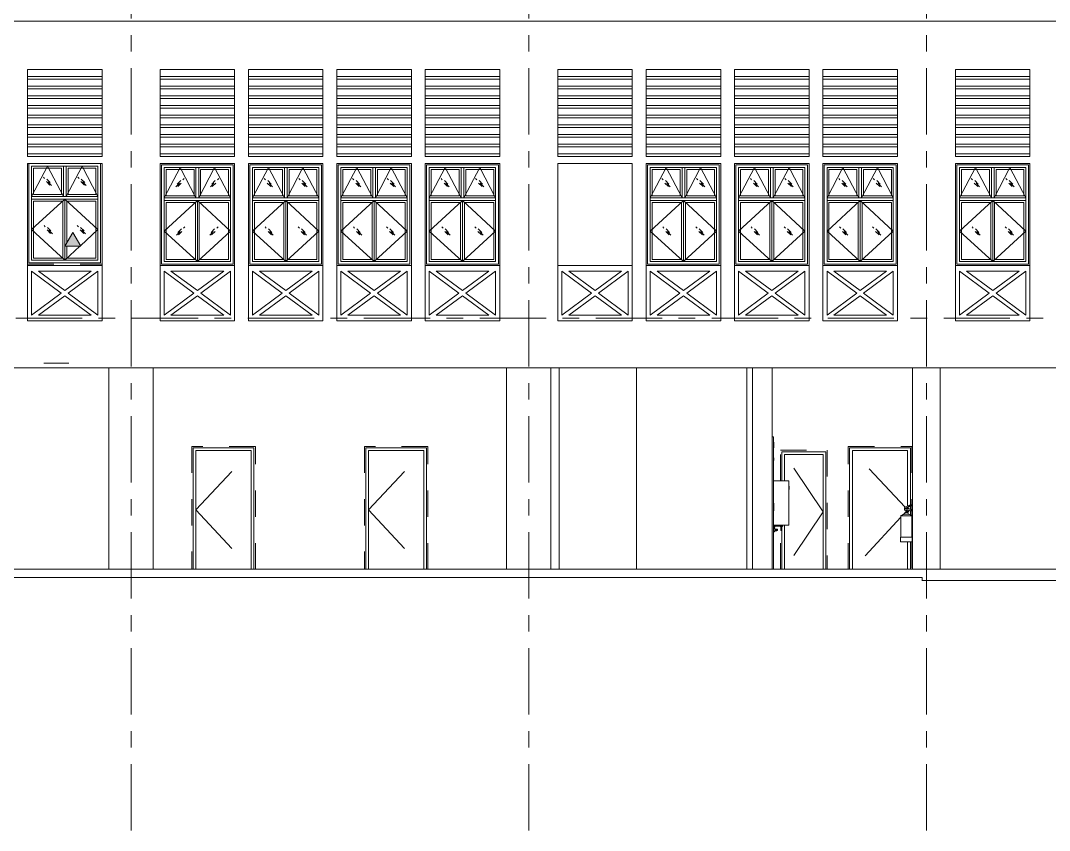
# Model space of a CAD drawing. Header units: millimetres. Extents: x -33493 to 146110, y 17338 to 47807.
# Drawn here: x 71632 to 90259, y 17338 to 32000 of the extents above; entities that cross this region are included whole.
import ezdxf

# ---------------------------------------------------------------- set-up
doc = ezdxf.new("R2010")
doc.units = ezdxf.units.MM
for name, pattern in [('Centre', [4762.5, 952.5, -714.375, 2381.25, -714.375]), ('Dash', [952.5, 476.25, -476.25]), ('Glass Symbol', [360, 90, -90, 90, -90]), ('IDA - Grid Line', [2100, 1200, -300, 300, -300])]:
    doc.linetypes.add(name, pattern=pattern)
doc.layers.add('0-1', color=7, linetype='Continuous', lineweight=5)
for name, color, linetype, lineweight, true_color in [('A-_DOOR----_E-1', 6, 'Continuous', 9, 0xff00ff), ('A-_DOOR----_E-2', 6, 'Centre', 9, 0xff00ff), ('A-_DOOR----_H-1', 6, 'Dash', 18, 0xff00ff), ('A-_FLOR----_E-1', 6, 'Continuous', 9, 0xff00ff), ('A-_FLORLEVL_E-1', 9, 'IDA - Grid Line', 9, 0x808080), ('A-_FURT----_E-1', 6, 'Continuous', 9, 0xff00ff), ('A-_GENM----_M-1', 6, 'Continuous', 9, 0xff00ff), ('A-_GENM----_M-2', 1, 'Continuous', 9, 0xff0000), ('A-_WALL----_E-1', 6, 'Continuous', 9, 0xff00ff), ('A-_WALLPRTN_E-1', 6, 'Continuous', 9, 0xff00ff), ('A-_WIND----_E-1', 6, 'Continuous', 9, 0xff00ff), ('A-_WIND----_E-2', 6, 'Dash', 9, 0xff00ff), ('A-_WIND----_E-3', 6, 'Centre', 9, 0xff00ff), ('A-_WIND----_E-4', 6, 'Glass Symbol', 9, 0xff00ff), ('E-_FIREALAM_E-1', 6, 'Continuous', 9, 0xff00ff), ('M-_EQPT----_E-1', 6, 'Continuous', 9, 0xff00ff), ('S-_ANOTGRID_E-1', 9, 'IDA - Grid Line', 9, 0x808080), ('S-_COLN----_E-1', 6, 'Continuous', 9, 0xff00ff)]:
    doc.layers.add(name, color=color, linetype=linetype, lineweight=lineweight, true_color=true_color)

# ---------------------------------------------------------------- blocks, each defined once
blk = doc.blocks.new('PEFY-P125VMA-E_Service_space_1 - PEFY-P125VMA-E-1404126-DOOR _ wINDOW SCHEDULE - ELEVATION 4 Copy 1')
at = {"layer": 'M-_EQPT----_E-1'}
for p, q in [((9028, 25795), (8848, 25795)), ((9298, 25795), (8848, 25795)), ((9118, 25795), (9298, 25795))]:
    blk.add_line(p, q, dxfattribs=at)
blk = doc.blocks.new('1599_DB_A_BLK2_ISS_ACMV_R21 23 1228_rvt-2-DOOR _ wINDOW SCHEDULE - ELEVATION 4 Copy 1')
at = {"layer": 'M-_EQPT----_E-1'}
blk.add_blockref('PEFY-P125VMA-E_Service_space_1 - PEFY-P125VMA-E-1404126-DOOR _ wINDOW SCHEDULE - ELEVATION 4 Copy 1', (0, 0), dxfattribs=at)
blk = doc.blocks.new('IDA - Elevator Door - 1000L X 2100H - 2HR-3002526-DOOR _ wINDOW SCHEDULE - ELEVATION 4 Copy 1')
at = {"layer": 'A-_DOOR----_E-1'}
for p, q in [((22050, 24465), (22035, 24465)), ((22055, 24465), (22050, 24465)), ((22055, 22065), (22055, 24465)), ((22060, 24365), (22054, 24365)), ((22054, 24265), (22060, 24265)), ((22060, 24365), (22060, 24360)), ((22060, 24365), (22060, 24365)), ((22060, 24360), (22060, 24270)), ((22060, 24270), (22060, 24265)), ((22060, 24265), (22060, 24265))]:
    blk.add_line(p, q, dxfattribs=at)
blk = doc.blocks.new('IDA - Casement w Top Hung - 2 Panels - 1400L X 1800H - B2-AW01A-4796740-DOOR _ wINDOW SCHEDULE - ELEVATION 4 Copy 1')
at = {"layer": 'A-_WIND----_E-1'}
for p, q in [((8625, 29365), (8625, 28815)), ((9200, 29365), (8625, 29365)), ((9825, 29365), (8625, 29365)), ((8625, 29365), (8625, 27665)), ((8660, 28850), (8660, 29330)), ((8660, 29330), (9165, 29330)), ((9165, 29330), (9165, 28850)), ((9200, 29365), (9200, 28815)), ((9200, 28815), (9200, 29365)), ((9200, 29365), (9250, 29365)), ((9250, 29365), (9250, 28815)), ((9825, 29365), (9250, 29365)), ((9250, 29365), (9250, 28815)), ((9285, 28850), (9285, 29330)), ((9285, 29330), (9790, 29330)), ((9790, 29330), (9790, 28850)), ((9825, 29365), (9825, 28815)), ((9825, 27665), (9825, 29365)), ((8625, 28815), (9200, 28815)), ((8625, 28765), (8625, 28815)), ((9825, 28815), (8625, 28815)), ((8625, 28765), (8625, 27665)), ((9225, 28765), (8625, 28765)), ((8625, 28765), (9825, 28765)), ((9165, 28850), (8660, 28850)), ((8660, 27700), (8660, 28730)), ((8660, 28730), (9190, 28730)), ((9190, 28730), (9190, 27700)), ((9200, 28815), (9250, 28815)), ((9225, 28765), (9225, 27916)), ((9225, 28765), (9225, 27916)), ((9825, 28765), (9225, 28765)), ((9250, 28815), (9825, 28815)), ((9260, 27976), (9260, 28730)), ((9260, 28730), (9790, 28730)), ((9790, 28850), (9285, 28850)), ((9790, 28730), (9790, 27700)), ((9825, 28815), (9825, 28765)), ((9825, 28765), (9825, 27665)), ((9225, 27915), (9225, 27665)), ((9225, 27915), (9225, 27665)), ((9260, 27700), (9260, 27915)), ((8625, 27665), (9225, 27665)), ((9825, 27665), (8625, 27665)), ((9190, 27700), (8660, 27700)), ((9225, 27665), (9825, 27665)), ((9790, 27700), (9260, 27700))]:
    blk.add_line(p, q, dxfattribs=at)
at = {"layer": 'A-_WIND----_E-2'}
blk.add_line((8550, 27590), (9900, 27590), dxfattribs=at)
at = {"layer": 'A-_WIND----_E-3'}
for p, q in [((8625, 28815), (8912, 29365)), ((9200, 28815), (8912, 29365)), ((9250, 28815), (9537, 29365)), ((9825, 28815), (9537, 29365)), ((9225, 28765), (8625, 28215)), ((9225, 28765), (9825, 28215)), ((8625, 28215), (9225, 27665)), ((9825, 28215), (9508, 27924)), ((9497, 27915), (9225, 27665))]:
    blk.add_line(p, q, dxfattribs=at)
at = {"layer": 'A-_WIND----_E-4'}
for p, q in [((8987, 29015), (8837, 29165)), ((8955, 29020), (8861, 29114)), ((8963, 29066), (8869, 29160)), ((9612, 29015), (9462, 29165)), ((9580, 29020), (9486, 29114)), ((9588, 29066), (9494, 29160)), ((9000, 28140), (8850, 28290)), ((8968, 28145), (8874, 28239)), ((8975, 28191), (8882, 28285)), ((9600, 28140), (9450, 28290)), ((9568, 28145), (9474, 28239)), ((9575, 28191), (9482, 28285))]:
    blk.add_line(p, q, dxfattribs=at)
blk = doc.blocks.new('IDA - Casement w Top Hung - 2 Panels - 1400L X 1800H - B2-AW01-3560558-DOOR _ wINDOW SCHEDULE - ELEVATION 4 Copy 1')
at = {"layer": 'A-_WIND----_E-1'}
for p, q in [((-3225, 28790), (-3225, 29340)), ((-2650, 29340), (-3225, 29340)), ((-3225, 29340), (-3225, 27640)), ((-2025, 29340), (-3225, 29340)), ((-3190, 28825), (-3190, 29305)), ((-3190, 29305), (-2685, 29305)), ((-2685, 29305), (-2685, 28825)), ((-2650, 28790), (-2650, 29340)), ((-2650, 29340), (-2600, 29340)), ((-2650, 28790), (-2650, 29340)), ((-2600, 28790), (-2600, 29340)), ((-2025, 29340), (-2600, 29340)), ((-2600, 29340), (-2600, 28790)), ((-2565, 28825), (-2565, 29305)), ((-2565, 29305), (-2060, 29305)), ((-2060, 29305), (-2060, 28825)), ((-2025, 28790), (-2025, 29340)), ((-2025, 27640), (-2025, 29340)), ((-3225, 28790), (-2650, 28790)), ((-3225, 28740), (-3225, 28790)), ((-2025, 28790), (-3225, 28790)), ((-3225, 27640), (-3225, 28740)), ((-2625, 28740), (-3225, 28740)), ((-3225, 28740), (-2025, 28740)), ((-2685, 28825), (-3190, 28825)), ((-3190, 27675), (-3190, 28705)), ((-3190, 28705), (-2660, 28705)), ((-2660, 28705), (-2660, 27675)), ((-2650, 28790), (-2600, 28790)), ((-2625, 27640), (-2625, 28740)), ((-2025, 28740), (-2625, 28740)), ((-2625, 27640), (-2625, 28740)), ((-2600, 28790), (-2025, 28790)), ((-2590, 27675), (-2590, 28705)), ((-2590, 28705), (-2060, 28705)), ((-2060, 28825), (-2565, 28825)), ((-2060, 28705), (-2060, 27675)), ((-2025, 28790), (-2025, 28740)), ((-2025, 27640), (-2025, 28740)), ((-3225, 27640), (-2625, 27640)), ((-2025, 27640), (-3225, 27640)), ((-2660, 27675), (-3190, 27675)), ((-2625, 27640), (-2025, 27640)), ((-2060, 27675), (-2590, 27675))]:
    blk.add_line(p, q, dxfattribs=at)
at = {"layer": 'A-_WIND----_E-3'}
for p, q in [((-3225, 28790), (-2938, 29340)), ((-2650, 28790), (-2938, 29340)), ((-2600, 28790), (-2313, 29340)), ((-2025, 28790), (-2313, 29340)), ((-2625, 28740), (-3225, 28190)), ((-2625, 28740), (-2025, 28190)), ((-3225, 28190), (-2625, 27640)), ((-2025, 28190), (-2625, 27640))]:
    blk.add_line(p, q, dxfattribs=at)
at = {"layer": 'A-_WIND----_E-4'}
for p, q in [((-3013, 28990), (-2863, 29140)), ((-2989, 29041), (-2895, 29135)), ((-2981, 28995), (-2887, 29089)), ((-2388, 28990), (-2238, 29140)), ((-2364, 29041), (-2270, 29135)), ((-2356, 28995), (-2262, 29089)), ((-3000, 28115), (-2850, 28265)), ((-2976, 28166), (-2882, 28260)), ((-2968, 28120), (-2875, 28214)), ((-2400, 28115), (-2250, 28265)), ((-2376, 28166), (-2282, 28260)), ((-2368, 28120), (-2275, 28214))]:
    blk.add_line(p, q, dxfattribs=at)
blk = doc.blocks.new('IDA - Casement w Top Hung - 2 Panels - 1400L X 1800H - B2-AW01-3560557-DOOR _ wINDOW SCHEDULE - ELEVATION 4 Copy 1')
at = {"layer": 'A-_WIND----_E-1'}
for p, q in [((1425, 29340), (1425, 28790)), ((2000, 29340), (1425, 29340)), ((2625, 29340), (1425, 29340)), ((1425, 29340), (1425, 27640)), ((1460, 28825), (1460, 29305)), ((1460, 29305), (1965, 29305)), ((1965, 29305), (1965, 28825)), ((2000, 29340), (2000, 28790)), ((2000, 28790), (2000, 29340)), ((2000, 29340), (2050, 29340)), ((2050, 29340), (2050, 28790)), ((2625, 29340), (2050, 29340)), ((2050, 29340), (2050, 28790)), ((2085, 28825), (2085, 29305)), ((2085, 29305), (2590, 29305)), ((2590, 29305), (2590, 28825)), ((2625, 29340), (2625, 28790)), ((2625, 27640), (2625, 29340)), ((1425, 28790), (2000, 28790)), ((1425, 28740), (1425, 28790)), ((2625, 28790), (1425, 28790)), ((1425, 28740), (1425, 27640)), ((2025, 28740), (1425, 28740)), ((1425, 28740), (2625, 28740)), ((1965, 28825), (1460, 28825)), ((1460, 27675), (1460, 28705)), ((1460, 28705), (1990, 28705)), ((1990, 28705), (1990, 27675)), ((2000, 28790), (2050, 28790)), ((2025, 28740), (2025, 27640)), ((2025, 28740), (2025, 27640)), ((2625, 28740), (2025, 28740)), ((2050, 28790), (2625, 28790)), ((2060, 27675), (2060, 28705)), ((2060, 28705), (2590, 28705)), ((2590, 28825), (2085, 28825)), ((2590, 28705), (2590, 27675)), ((2625, 28790), (2625, 28740)), ((2625, 28740), (2625, 27640)), ((1425, 27640), (2025, 27640)), ((2625, 27640), (1425, 27640)), ((1990, 27675), (1460, 27675)), ((2025, 27640), (2625, 27640)), ((2590, 27675), (2060, 27675))]:
    blk.add_line(p, q, dxfattribs=at)
at = {"layer": 'A-_WIND----_E-3'}
for p, q in [((1425, 28790), (1712, 29340)), ((2000, 28790), (1712, 29340)), ((2050, 28790), (2337, 29340)), ((2625, 28790), (2337, 29340)), ((2025, 28740), (1425, 28190)), ((2025, 28740), (2625, 28190)), ((1425, 28190), (2025, 27640)), ((2625, 28190), (2025, 27640))]:
    blk.add_line(p, q, dxfattribs=at)
at = {"layer": 'A-_WIND----_E-4'}
for p, q in [((1787, 28990), (1637, 29140)), ((1755, 28995), (1661, 29089)), ((1763, 29041), (1669, 29135)), ((2412, 28990), (2262, 29140)), ((2380, 28995), (2286, 29089)), ((2388, 29041), (2294, 29135)), ((1800, 28115), (1650, 28265)), ((1768, 28120), (1674, 28214)), ((1775, 28166), (1682, 28260)), ((2400, 28115), (2250, 28265)), ((2368, 28120), (2274, 28214)), ((2375, 28166), (2282, 28260))]:
    blk.add_line(p, q, dxfattribs=at)
blk = doc.blocks.new('IDA- Fire Extinguisher - 3kg AB-3508500-DOOR _ wINDOW SCHEDULE - ELEVATION 4 Copy 1')
at = {"layer": 'A-_FURT----_E-1'}
for p, q in [((24528, 23235), (24425, 23182)), ((24425, 23182), (24425, 23139)), ((24425, 23139), (24494, 23139)), ((24443, 23173), (24536, 23221)), ((24443, 23159), (24443, 23173)), ((24465, 23173), (24443, 23173)), ((24494, 23159), (24443, 23159)), ((24452, 23139), (24452, 23095)), ((24558, 23221), (24465, 23173)), ((24465, 23173), (24465, 23159)), ((24489, 23174), (24472, 23174)), ((24472, 23095), (24472, 23139)), ((24472, 23104), (24489, 23104)), ((24541, 23146), (24494, 23159)), ((24516, 23159), (24494, 23159)), ((24494, 23139), (24541, 23126)), ((24516, 23159), (24563, 23146)), ((24536, 23235), (24528, 23235)), ((24536, 23221), (24536, 23235)), ((24558, 23235), (24536, 23235)), ((24558, 23221), (24536, 23221)), ((24541, 23126), (24541, 23146)), ((24563, 23146), (24541, 23146)), ((24563, 23126), (24541, 23126)), ((24558, 23235), (24558, 23221)), ((24563, 23146), (24563, 23126)), ((24362, 23035), (24362, 22645)), ((24362, 23035), (24378, 23035)), ((24380, 23035), (24384, 23035)), ((24384, 23035), (24391, 23035)), ((24391, 23035), (24400, 23035)), ((24400, 23035), (24408, 23035)), ((24408, 23035), (24467, 23035)), ((24432, 23095), (24432, 23059)), ((24432, 23095), (24441, 23095)), ((24441, 23095), (24492, 23095)), ((24467, 23035), (24477, 23035)), ((24477, 23035), (24499, 23035)), ((24492, 23059), (24492, 23095)), ((24499, 23035), (24507, 23035)), ((24507, 23035), (24551, 23035)), ((24551, 23035), (24553, 23035)), ((24554, 23035), (24559, 23035)), ((24560, 23035), (24562, 23035)), ((24562, 22645), (24562, 23035)), ((24357, 22645), (24357, 22565)), ((24357, 22645), (24388, 22645)), ((24388, 22565), (24357, 22565)), ((24388, 22645), (24567, 22645)), ((24567, 22565), (24388, 22565)), ((24567, 22565), (24567, 22645))]:
    blk.add_line(p, q, dxfattribs=at)
at = {"layer": 'A-_FURT----_E-1', "flags": 128}
for points in [[(24362, 23035), (24369, 23039), (24377, 23043), (24384, 23047), (24392, 23050), (24400, 23053), (24408, 23056), (24416, 23058), (24424, 23060), (24432, 23062), (24440, 23063), (24449, 23064), (24457, 23065)], [(24467, 23065), (24470, 23064), (24479, 23064), (24487, 23062), (24495, 23061), (24504, 23059), (24512, 23057), (24520, 23055), (24528, 23052), (24535, 23049), (24543, 23045), (24550, 23041), (24558, 23037), (24562, 23035)]]:
    blk.add_lwpolyline(points, dxfattribs=at)
at = {"layer": 'A-_FURT----_E-1'}
for centre, start_param, end_param in [((24472, 23139), 1.570796, 2.18722), ((24472, 23139), 5.326279, 6.544985), ((24472, 23139), 3.141593, 4.688032), ((24489, 23139), 5.326279, 6.283185), ((24489, 23139), 3.141593, 4.56105)]:
    blk.add_ellipse(centre, major_axis=(0, 35), ratio=0.707107, start_param=start_param, end_param=end_param, dxfattribs=at)
blk = doc.blocks.new('IDA - Fire Alarm Bell1 - IDA - Fire Alarm Bell-2587577-DOOR _ wINDOW SCHEDULE - ELEVATION 4 Copy 1')
at = {"layer": 'E-_FIREALAM_E-1'}
for p, q in [((22061, 24065), (22061, 24086)), ((22061, 24044), (22061, 24065))]:
    blk.add_line(p, q, dxfattribs=at)
at = {"layer": 'E-_FIREALAM_E-1', "flags": 128}
for points in [[(22055, 24100), (22057, 24097), (22058, 24094), (22059, 24091), (22060, 24088), (22061, 24087)], [(22061, 24043), (22060, 24040), (22059, 24037), (22057, 24034), (22056, 24032), (22055, 24029)], [(22061, 24068), (22061, 24068), (22061, 24068), (22061, 24068), (22061, 24068), (22062, 24068), (22062, 24068), (22062, 24068), (22062, 24068), (22062, 24067), (22062, 24067), (22062, 24067), (22062, 24067), (22062, 24067), (22063, 24067), (22063, 24067), (22063, 24067), (22063, 24067), (22063, 24066), (22063, 24066), (22063, 24066), (22063, 24066), (22063, 24066), (22063, 24066), (22063, 24066), (22063, 24066), (22063, 24065), (22063, 24065), (22063, 24065), (22063, 24065), (22063, 24065)], [(22063, 24065), (22063, 24065), (22063, 24065), (22063, 24065), (22063, 24064), (22063, 24064), (22063, 24064), (22063, 24064), (22063, 24064), (22063, 24064), (22063, 24064), (22063, 24064), (22063, 24063), (22063, 24063), (22063, 24063), (22063, 24063), (22062, 24063), (22062, 24063), (22062, 24063), (22062, 24063), (22062, 24063), (22062, 24062), (22062, 24062), (22062, 24062), (22062, 24062), (22061, 24062), (22061, 24062), (22061, 24062), (22061, 24062), (22061, 24062)]]:
    blk.add_lwpolyline(points, dxfattribs=at)
blk = doc.blocks.new('IDA - Manual Call Point1 - IDA - Manual Call Point-2587578-DOOR _ wINDOW SCHEDULE - ELEVATION 4 Copy 1')
at = {"layer": 'E-_FIREALAM_E-1'}
for p, q in [((22054, 23265), (22065, 23265)), ((22054, 23125), (22065, 23125)), ((22065, 23265), (22065, 23125))]:
    blk.add_line(p, q, dxfattribs=at)
blk = doc.blocks.new('IDA - Hosereel - Scaled - HR-3516646-DOOR _ wINDOW SCHEDULE - ELEVATION 4 Copy 1')
at = {"layer": 'M-_EQPT----_E-1'}
for p, q in [((22054, 23665), (22335, 23665)), ((22335, 23665), (22335, 22865)), ((22335, 23570), (22340, 23570)), ((22335, 23570), (22340, 23570)), ((22335, 23569), (22340, 23569)), ((22340, 23510), (22335, 23510)), ((22335, 23509), (22340, 23509)), ((22340, 23569), (22340, 23510)), ((22054, 22865), (22335, 22865)), ((22054, 22860), (22067, 22860)), ((22087, 22852), (22054, 22852)), ((22054, 22848), (22087, 22848)), ((22054, 22845), (22070, 22845)), ((22070, 22830), (22054, 22830)), ((22067, 22815), (22054, 22815)), ((22054, 22815), (22067, 22815)), ((22054, 22805), (22058, 22805)), ((22058, 22755), (22054, 22755)), ((22067, 22745), (22054, 22745)), ((22058, 22805), (22078, 22805)), ((22078, 22755), (22058, 22755)), ((22067, 22860), (22077, 22860)), ((22067, 22845), (22067, 22860)), ((22067, 22815), (22067, 22830)), ((22077, 22815), (22067, 22815)), ((22067, 22815), (22077, 22815)), ((22067, 22806), (22067, 22815)), ((22067, 22745), (22067, 22755)), ((22077, 22745), (22067, 22745)), ((22070, 22845), (22081, 22845)), ((22070, 22830), (22070, 22845)), ((22081, 22830), (22070, 22830)), ((22071, 22850), (22071, 22865)), ((22098, 22790), (22075, 22790)), ((22075, 22770), (22098, 22770)), ((22076, 22852), (22076, 22852)), ((22168, 22852), (22076, 22852)), ((22076, 22848), (22168, 22848)), ((22077, 22860), (22077, 22852)), ((22077, 22848), (22077, 22845)), ((22077, 22830), (22077, 22815)), ((22077, 22815), (22077, 22806)), ((22077, 22755), (22077, 22745)), ((22078, 22755), (22078, 22805)), ((22081, 22830), (22081, 22845)), ((22098, 22790), (22098, 22770)), ((22100, 22758), (22100, 22790)), ((22106, 22790), (22100, 22790)), ((22100, 22758), (22106, 22758)), ((22106, 22790), (22125, 22790)), ((22106, 22790), (22106, 22758)), ((22125, 22770), (22106, 22770)), ((22175, 22852), (22111, 22852)), ((22111, 22848), (22175, 22848)), ((22117, 22792), (22127, 22792)), ((22117, 22790), (22117, 22792)), ((22117, 22768), (22117, 22770)), ((22127, 22768), (22117, 22768)), ((22125, 22770), (22125, 22790)), ((22127, 22768), (22127, 22792)), ((22175, 22852), (22173, 22852)), ((22173, 22848), (22175, 22848)), ((22210, 22858), (22175, 22858)), ((22175, 22843), (22175, 22858)), ((22175, 22858), (22175, 22857)), ((22175, 22843), (22210, 22843)), ((22175, 22843), (22175, 22843)), ((22187, 22865), (22187, 22857)), ((22187, 22843), (22187, 22773)), ((22207, 22857), (22207, 22865)), ((22207, 22773), (22207, 22843)), ((22210, 22857), (22210, 22858)), ((22210, 22858), (22210, 22843)), ((22210, 22843), (22210, 22843))]:
    blk.add_line(p, q, dxfattribs=at)
at = {"layer": 'M-_EQPT----_E-1', "flags": 128}
for points in [[(22173, 22852), (22172, 22852), (22172, 22852), (22172, 22852), (22172, 22852), (22172, 22852), (22171, 22852), (22171, 22852), (22171, 22852), (22171, 22852), (22171, 22852), (22171, 22852), (22170, 22852), (22170, 22852), (22170, 22852), (22170, 22852), (22170, 22852), (22169, 22852), (22169, 22852), (22169, 22852), (22169, 22852), (22169, 22852), (22169, 22852), (22169, 22852), (22169, 22852), (22168, 22852)], [(22168, 22848), (22169, 22848), (22169, 22848), (22169, 22848), (22169, 22848), (22169, 22848), (22169, 22848), (22169, 22848), (22170, 22848), (22170, 22848), (22170, 22848), (22170, 22848), (22170, 22848), (22170, 22848), (22171, 22848), (22171, 22848), (22171, 22848), (22171, 22848), (22171, 22848), (22171, 22848), (22172, 22848), (22172, 22848), (22172, 22848), (22172, 22848), (22172, 22848), (22173, 22848)], [(22215, 22852), (22215, 22852), (22215, 22852), (22215, 22852), (22215, 22852), (22215, 22852), (22215, 22852), (22215, 22852), (22215, 22852), (22215, 22852), (22215, 22852), (22215, 22852), (22215, 22852), (22214, 22852), (22214, 22852), (22214, 22852), (22214, 22852), (22214, 22852), (22214, 22852), (22214, 22852), (22214, 22852), (22213, 22852), (22213, 22852), (22213, 22852), (22213, 22852), (22213, 22852), (22213, 22852), (22213, 22852), (22212, 22852), (22212, 22852), (22212, 22852), (22212, 22852), (22212, 22852), (22211, 22852), (22211, 22852), (22211, 22852), (22211, 22852), (22211, 22852), (22210, 22852)], [(22210, 22848), (22211, 22848), (22211, 22848), (22211, 22848), (22211, 22848), (22211, 22848), (22212, 22848), (22212, 22848), (22212, 22848), (22212, 22848), (22212, 22848), (22212, 22848), (22213, 22848), (22213, 22848), (22213, 22848), (22213, 22848), (22213, 22848), (22213, 22848), (22214, 22848), (22214, 22848), (22214, 22848), (22214, 22848), (22214, 22848), (22214, 22848), (22214, 22848), (22214, 22848), (22215, 22848), (22215, 22848), (22215, 22848), (22215, 22848), (22215, 22848), (22215, 22848), (22215, 22848), (22215, 22848), (22215, 22848), (22215, 22848), (22215, 22848), (22215, 22848), (22215, 22848)]]:
    blk.add_lwpolyline(points, dxfattribs=at)
at = {"layer": 'M-_EQPT----_E-1'}
for start, end in [(90, 135), (225, 270), (270, 90)]:
    blk.add_arc((22215, 22850), 7.5, start, end, dxfattribs=at)
for centre, major_axis, ratio, start_param, end_param in [((22087, 22850), (0, 2), 0.371918, 4.712389, 7.853982), ((22087, 22850), (0, 2), 0.371918, 1.570796, 4.712389), ((22111, 22850), (0, 2), 0.371918, 6.021386, 6.544985), ((22111, 22850), (0, 2), 0.371918, 2.879793, 3.403392), ((22197, 22773), (10, 0), 0.352562, 3.141593, 4.712389), ((22197, 22866), (10, 0), 0.352562, 3.403392, 4.712389), ((22197, 22866), (10, 0), 0.352562, 3.403392, 4.712389), ((22197, 22866), (10, 0), 0.352562, 4.712389, 6.021386), ((22197, 22866), (10, 0), 0.352562, 4.712389, 6.021386), ((22197, 22773), (10, 0), 0.352562, 4.712389, 6.283185)]:
    blk.add_ellipse(centre, major_axis=major_axis, ratio=ratio, start_param=start_param, end_param=end_param, dxfattribs=at)
blk = doc.blocks.new('Wall Motif - Type 1-6012127-DOOR _ wINDOW SCHEDULE - ELEVATION 4 Copy 1')
at = {"layer": 'A-_GENM----_M-1'}
for p, q in [((-1950, 33010), (-3300, 33010)), ((-3225, 32112), (-3225, 32908)), ((-3225, 32908), (-2688, 32510)), ((-3102, 32910), (-2148, 32910)), ((-2625, 32557), (-3102, 32910)), ((-2148, 32910), (-2625, 32557)), ((-2562, 32510), (-2025, 32908)), ((-2025, 32908), (-2025, 32112)), ((-2688, 32510), (-3225, 32112)), ((-3102, 32110), (-2625, 32463)), ((-2625, 32463), (-2148, 32110)), ((-2025, 32112), (-2562, 32510)), ((-2148, 32110), (-3102, 32110))]:
    blk.add_line(p, q, dxfattribs=at)
blk = doc.blocks.new('IDA - F - Single - Swing - 1100L X 2200H - B2-TD01-4055582-DOOR _ wINDOW SCHEDULE - ELEVATION 4 Copy 1')
at = {"layer": 'A-_DOOR----_E-1'}
for p, q in [((24535, 24265), (23435, 24265)), ((23435, 24265), (23435, 22065)), ((24535, 23235), (24535, 24265)), ((23485, 24215), (23485, 22065)), ((24485, 24215), (23485, 24215)), ((23485, 22065), (23485, 24215)), ((23485, 24215), (24485, 24215)), ((24485, 23213), (24485, 24215)), ((24485, 24215), (24485, 23213)), ((24485, 23174), (24485, 23183)), ((24485, 23183), (24485, 23174)), ((24485, 23095), (24485, 23104)), ((24485, 23104), (24485, 23095)), ((24535, 23154), (24535, 23209)), ((24535, 23048), (24535, 23127)), ((24485, 22065), (24485, 22565)), ((24485, 22565), (24485, 22065)), ((24535, 22065), (24535, 22565))]:
    blk.add_line(p, q, dxfattribs=at)
at = {"layer": 'A-_DOOR----_E-2'}
for p, q in [((24439, 23189), (23485, 24215)), ((24452, 23105), (24443, 23095)), ((24362, 23008), (23485, 22065)), ((24432, 23083), (24405, 23055))]:
    blk.add_line(p, q, dxfattribs=at)
at = {"layer": 'A-_DOOR----_H-1'}
for p, q in [((23410, 22065), (23410, 24290)), ((23410, 24290), (24560, 24290)), ((24560, 24290), (24560, 23147)), ((24560, 23126), (24560, 23036)), ((24560, 22565), (24560, 22065))]:
    blk.add_line(p, q, dxfattribs=at)
blk = doc.blocks.new('IDA - FAP - 1300H-4450683-DOOR _ wINDOW SCHEDULE - ELEVATION 4 Copy 1')
at = {"layer": 'A-_GENM----_M-2'}
blk.add_hatch(color=256, dxfattribs=at).paths.add_polyline_path([(9224, 27915), (9513, 27915), (9369, 28165), (9229, 27924)])
for p, q in [((9369, 28165), (9224, 27915)), ((9513, 27915), (9369, 28165)), ((9224, 27915), (9513, 27915))]:
    blk.add_line(p, q, dxfattribs=at)
blk = doc.blocks.new('IDA - F - Single - Swing - 1100L X 2200H - B2-TD01-V37-DOOR _ wINDOW SCHEDULE - ELEVATION 4 Copy 1')
at = {"layer": 'A-_DOOR----_E-1'}
for p, q in [((11550, 24265), (11550, 22065)), ((12650, 24265), (11550, 24265)), ((12650, 22065), (12650, 24265)), ((12600, 24215), (11600, 24215)), ((11600, 24215), (11600, 22065)), ((11600, 22065), (11600, 24215)), ((11600, 24215), (12600, 24215)), ((12600, 22065), (12600, 24215)), ((12600, 24215), (12600, 22065))]:
    blk.add_line(p, q, dxfattribs=at)
at = {"layer": 'A-_DOOR----_E-2'}
for q in [(12600, 24215), (12600, 22065)]:
    blk.add_line((11600, 23140), q, dxfattribs=at)
at = {"layer": 'A-_DOOR----_H-1'}
for p, q in [((12675, 24290), (11525, 24290)), ((11525, 24290), (11525, 22065)), ((12675, 22065), (12675, 24290))]:
    blk.add_line(p, q, dxfattribs=at)
blk = doc.blocks.new('Wall Motif FACADE PART - Type 1-5780946-DOOR _ wINDOW SCHEDULE - ELEVATION 4 Copy 1')
at = {"layer": 'A-_GENM----_M-1'}
for p, q in [((73200, 30990), (74550, 30990)), ((74550, 30940), (73200, 30940)), ((73200, 30815), (74550, 30815)), ((74550, 30765), (73200, 30765)), ((73200, 30640), (74550, 30640)), ((74550, 30590), (73200, 30590)), ((73200, 30465), (74550, 30465)), ((74550, 30415), (73200, 30415)), ((73200, 30290), (74550, 30290)), ((74550, 30240), (73200, 30240)), ((73200, 30115), (74550, 30115)), ((74550, 30065), (73200, 30065)), ((73200, 29940), (74550, 29940)), ((74550, 29890), (73200, 29890)), ((73200, 29765), (74550, 29765)), ((74550, 29715), (73200, 29715)), ((73200, 29590), (74550, 29590))]:
    blk.add_line(p, q, dxfattribs=at)
blk = doc.blocks.new('IDA - F - Single - Swing - 800L X 2130H - FMD10 - 2HR-4066410-DOOR _ wINDOW SCHEDULE - ELEVATION 4 Copy 1')
at = {"layer": 'A-_DOOR----_E-1'}
for p, q in [((23005, 24195), (22205, 24195)), ((22205, 24195), (22205, 23665)), ((22255, 24145), (22255, 23665)), ((22955, 24145), (22255, 24145)), ((22255, 23665), (22255, 24145)), ((22255, 24145), (22955, 24145)), ((22955, 22065), (22955, 24145)), ((22955, 24145), (22955, 22065)), ((23005, 22065), (23005, 24195)), ((22205, 22770), (22205, 22065)), ((22255, 22865), (22255, 22065)), ((22255, 22065), (22255, 22865))]:
    blk.add_line(p, q, dxfattribs=at)
at = {"layer": 'A-_DOOR----_E-2'}
for q in [(22255, 24145), (22255, 22065)]:
    blk.add_line((22955, 23105), q, dxfattribs=at)
at = {"layer": 'A-_DOOR----_H-1'}
for p, q in [((22180, 23665), (22180, 24220)), ((22180, 24220), (23030, 24220)), ((23030, 24220), (23030, 22065)), ((22180, 22857), (22180, 22865)), ((22180, 22065), (22180, 22843))]:
    blk.add_line(p, q, dxfattribs=at)

msp = doc.modelspace()

# ---------------------------------------------------------------- linework, layer by layer
at = {"layer": 'A-_FLOR----_E-1'}
for p, q in [((67535, 22065), (130831.6, 22065)), ((57481.6, 21915), (87956.6, 21915)), ((87956.6, 21858.4), (87956.6, 21915)), ((109706.6, 21865), (87956.6, 21865))]:
    msp.add_line(p, q, dxfattribs=at)
at = {"layer": 'A-_FLORLEVL_E-1'}
for p, q in [((46344.7, 26615), (146110.4, 26615)), ((46344.7, 22065), (146110.4, 22065))]:
    msp.add_line(p, q, dxfattribs=at)
at = {"layer": 'A-_WALL----_E-1'}
for p, q in [((95631.6, 31990), (58981.6, 31990)), ((71756.6, 29540), (71756.6, 31115)), ((71756.6, 31115), (73106.6, 31115)), ((73106.6, 31115), (73106.6, 29540)), ((74156.6, 29540), (74156.6, 31115)), ((74156.6, 31115), (75506.6, 31115)), ((75506.6, 31115), (75506.6, 29540)), ((75756.6, 29540), (75756.6, 31115)), ((75756.6, 31115), (77106.6, 31115)), ((77106.6, 31115), (77106.6, 29540)), ((77356.6, 29540), (77356.6, 31115)), ((77356.6, 31115), (78706.6, 31115)), ((78706.6, 31115), (78706.6, 29540)), ((78956.6, 29540), (78956.6, 31115)), ((78956.6, 31115), (80306.6, 31115)), ((80306.6, 31115), (80306.6, 29540)), ((81356.6, 29540), (81356.6, 31115)), ((81356.6, 31115), (82706.6, 31115)), ((82706.6, 31115), (82706.6, 29540)), ((82956.6, 29540), (82956.6, 31115)), ((82956.6, 31115), (84306.6, 31115)), ((84306.6, 31115), (84306.6, 29540)), ((84556.6, 29540), (84556.6, 31115)), ((84556.6, 31115), (85906.6, 31115)), ((85906.6, 31115), (85906.6, 29540)), ((86156.6, 29540), (86156.6, 31115)), ((86156.6, 31115), (87506.6, 31115)), ((87506.6, 31115), (87506.6, 29540)), ((88556.6, 29540), (88556.6, 31115)), ((88556.6, 31115), (89906.6, 31115)), ((89906.6, 31115), (89906.6, 29540)), ((73106.6, 29540), (71756.6, 29540)), ((75506.6, 29540), (74156.6, 29540)), ((77106.6, 29540), (75756.6, 29540)), ((78706.6, 29540), (77356.6, 29540)), ((80306.6, 29540), (78956.6, 29540)), ((82706.6, 29540), (81356.6, 29540)), ((84306.6, 29540), (82956.6, 29540)), ((85906.6, 29540), (84556.6, 29540)), ((87506.6, 29540), (86156.6, 29540)), ((89906.6, 29540), (88556.6, 29540)), ((71756.6, 29415), (73106.6, 29415)), ((71756.6, 26565), (71756.6, 29415)), ((71781.6, 27615), (71781.6, 29415)), ((73081.6, 29415), (73081.6, 27615)), ((73106.6, 29415), (73106.6, 26565)), ((74156.6, 29415), (75506.6, 29415)), ((74156.6, 26565), (74156.6, 29415)), ((74181.6, 27590), (74181.6, 29390)), ((74181.6, 29390), (75481.6, 29390)), ((75481.6, 29390), (75481.6, 27590)), ((75506.6, 29415), (75506.6, 26565)), ((75756.6, 29415), (77106.6, 29415)), ((75756.6, 26565), (75756.6, 29415)), ((75781.6, 27590), (75781.6, 29390)), ((75781.6, 29390), (77081.6, 29390)), ((77081.6, 29390), (77081.6, 27590)), ((77106.6, 29415), (77106.6, 26565)), ((77356.6, 29415), (78706.6, 29415)), ((77356.6, 26565), (77356.6, 29415)), ((77381.6, 27590), (77381.6, 29390)), ((77381.6, 29390), (78681.6, 29390)), ((78681.6, 29390), (78681.6, 27590)), ((78706.6, 29415), (78706.6, 26565)), ((78956.6, 29415), (80306.6, 29415)), ((78956.6, 26565), (78956.6, 29415)), ((78981.6, 27590), (78981.6, 29390)), ((78981.6, 29390), (80281.6, 29390)), ((80281.6, 29390), (80281.6, 27590)), ((80306.6, 29415), (80306.6, 26565)), ((81356.6, 29415), (82706.6, 29415)), ((81356.6, 26565), (81356.6, 29415)), ((82706.6, 29415), (82706.6, 26565)), ((82956.6, 29415), (84306.6, 29415)), ((82956.6, 26565), (82956.6, 29415)), ((82981.6, 27590), (82981.6, 29390)), ((82981.6, 29390), (84281.6, 29390)), ((84281.6, 29390), (84281.6, 27590)), ((84306.6, 29415), (84306.6, 26565)), ((84556.6, 29415), (85906.6, 29415)), ((84556.6, 26565), (84556.6, 29415)), ((84581.6, 27590), (84581.6, 29390)), ((84581.6, 29390), (85881.6, 29390)), ((85881.6, 29390), (85881.6, 27590)), ((85906.6, 29415), (85906.6, 26565)), ((86156.6, 29415), (87506.6, 29415)), ((86156.6, 26565), (86156.6, 29415)), ((86181.6, 27590), (86181.6, 29390)), ((86181.6, 29390), (87481.6, 29390)), ((87481.6, 29390), (87481.6, 27590)), ((87506.6, 29415), (87506.6, 26565)), ((88556.6, 26565), (88556.6, 29415)), ((88556.6, 29415), (89906.6, 29415)), ((88581.6, 27590), (88581.6, 29390)), ((88581.6, 29390), (89881.6, 29390)), ((89881.6, 29390), (89881.6, 27590)), ((89906.6, 29415), (89906.6, 26565)), ((73081.6, 27615), (71781.6, 27615)), ((75481.6, 27590), (74181.6, 27590)), ((77081.6, 27590), (75781.6, 27590)), ((78681.6, 27590), (77381.6, 27590)), ((80281.6, 27590), (78981.6, 27590)), ((84281.6, 27590), (82981.6, 27590)), ((85881.6, 27590), (84581.6, 27590)), ((87481.6, 27590), (86181.6, 27590)), ((89881.6, 27590), (88581.6, 27590)), ((73106.6, 26565), (71756.6, 26565)), ((75506.6, 26565), (74156.6, 26565)), ((77106.6, 26565), (75756.6, 26565)), ((78706.6, 26565), (77356.6, 26565)), ((80306.6, 26565), (78956.6, 26565)), ((82706.6, 26565), (81356.6, 26565)), ((84306.6, 26565), (82956.6, 26565)), ((85906.6, 26565), (84556.6, 26565)), ((87506.6, 26565), (86156.6, 26565)), ((89906.6, 26565), (88556.6, 26565)), ((58981.6, 25715), (95631.6, 25715))]:
    msp.add_line(p, q, dxfattribs=at)
at = {"layer": 'A-_WALLPRTN_E-1'}
for p, q in [((81381.6, 22065), (81381.6, 25715)), ((82781.6, 25715), (82781.6, 22065)), ((84781.6, 22065), (84781.6, 25715)), ((84881.6, 25715), (84881.6, 22065)), ((85241.6, 25715), (85241.6, 22065)), ((74756.6, 22065), (74756.6, 24265)), ((74756.6, 24265), (75856.6, 24265)), ((75856.6, 24265), (75856.6, 22065)), ((77881.6, 22065), (77881.6, 24265)), ((77881.6, 24265), (78981.6, 24265)), ((78981.6, 24265), (78981.6, 22065)), ((86641.6, 22065), (86641.6, 24265)), ((86641.6, 24265), (87741.6, 24265)), ((87741.6, 24265), (87741.6, 23235)), ((85411.6, 23665), (85411.6, 24195)), ((85411.6, 24195), (86211.6, 24195)), ((86211.6, 24195), (86211.6, 22065)), ((87741.6, 23208.5), (87741.6, 23153.5)), ((87741.6, 23127.4), (87741.6, 23047.6)), ((85411.6, 22065), (85411.6, 22770.3)), ((87741.6, 22565), (87741.6, 22065))]:
    msp.add_line(p, q, dxfattribs=at)
at = {"layer": 'S-_ANOTGRID_E-1'}
for p, q in [((73631.6, 17337.9), (73631.6, 46606.8)), ((80831.6, 17337.9), (80831.6, 46606.8)), ((88031.6, 17337.9), (88031.6, 46606.8))]:
    msp.add_line(p, q, dxfattribs=at)
at = {"layer": 'S-_COLN----_E-1'}
for p, q in [((73231.6, 25715), (73231.6, 22065)), ((74031.6, 25715), (74031.6, 22065)), ((80431.6, 25715), (80431.6, 22065)), ((81231.6, 25715), (81231.6, 22065)), ((87781.6, 25715), (87781.6, 22065)), ((88281.6, 25715), (88281.6, 22065)), ((74031.6, 22065), (73231.6, 22065)), ((81231.6, 22065), (80431.6, 22065)), ((88281.6, 22065), (87781.6, 22065))]:
    msp.add_line(p, q, dxfattribs=at)

# ---------------------------------------------------------------- block references
at = {"layer": '0-1'}
msp.add_blockref('1599_DB_A_BLK2_ISS_ACMV_R21 23 1228_rvt-2-DOOR _ wINDOW SCHEDULE - ELEVATION 4 Copy 1', (63207, 0), dxfattribs=at)
at = {"layer": 'A-_DOOR----_E-1'}
for name, p in [('IDA - Elevator Door - 1000L X 2100H - 2HR-3002526-DOOR _ wINDOW SCHEDULE - ELEVATION 4 Copy 1', (63207, 0)), ('IDA - F - Single - Swing - 1100L X 2200H - B2-TD01-V37-DOOR _ wINDOW SCHEDULE - ELEVATION 4 Copy 1', (63207, 0)), ('IDA - F - Single - Swing - 1100L X 2200H - B2-TD01-V37-DOOR _ wINDOW SCHEDULE - ELEVATION 4 Copy 1', (66332, 0)), ('IDA - F - Single - Swing - 800L X 2130H - FMD10 - 2HR-4066410-DOOR _ wINDOW SCHEDULE - ELEVATION 4 Copy 1', (63207, 0)), ('IDA - F - Single - Swing - 1100L X 2200H - B2-TD01-4055582-DOOR _ wINDOW SCHEDULE - ELEVATION 4 Copy 1', (63207, 0))]:
    msp.add_blockref(name, p, dxfattribs=at)
at = {"layer": 'A-_FURT----_E-1'}
msp.add_blockref('IDA- Fire Extinguisher - 3kg AB-3508500-DOOR _ wINDOW SCHEDULE - ELEVATION 4 Copy 1', (63207, 0), dxfattribs=at)
at = {"layer": 'A-_GENM----_M-1'}
for name, p in [('Wall Motif FACADE PART - Type 1-5780946-DOOR _ wINDOW SCHEDULE - ELEVATION 4 Copy 1', (-1443, 0)), ('Wall Motif FACADE PART - Type 1-5780946-DOOR _ wINDOW SCHEDULE - ELEVATION 4 Copy 1', (957, 0)), ('Wall Motif FACADE PART - Type 1-5780946-DOOR _ wINDOW SCHEDULE - ELEVATION 4 Copy 1', (2557, 0)), ('Wall Motif FACADE PART - Type 1-5780946-DOOR _ wINDOW SCHEDULE - ELEVATION 4 Copy 1', (4157, 0)), ('Wall Motif FACADE PART - Type 1-5780946-DOOR _ wINDOW SCHEDULE - ELEVATION 4 Copy 1', (5757, 0)), ('Wall Motif FACADE PART - Type 1-5780946-DOOR _ wINDOW SCHEDULE - ELEVATION 4 Copy 1', (8157, 0)), ('Wall Motif FACADE PART - Type 1-5780946-DOOR _ wINDOW SCHEDULE - ELEVATION 4 Copy 1', (9757, 0)), ('Wall Motif FACADE PART - Type 1-5780946-DOOR _ wINDOW SCHEDULE - ELEVATION 4 Copy 1', (11357, 0)), ('Wall Motif FACADE PART - Type 1-5780946-DOOR _ wINDOW SCHEDULE - ELEVATION 4 Copy 1', (12957, 0)), ('Wall Motif FACADE PART - Type 1-5780946-DOOR _ wINDOW SCHEDULE - ELEVATION 4 Copy 1', (15357, 0)), ('Wall Motif - Type 1-6012127-DOOR _ wINDOW SCHEDULE - ELEVATION 4 Copy 1', (75057, -5445)), ('Wall Motif - Type 1-6012127-DOOR _ wINDOW SCHEDULE - ELEVATION 4 Copy 1', (77457, -5445)), ('Wall Motif - Type 1-6012127-DOOR _ wINDOW SCHEDULE - ELEVATION 4 Copy 1', (79057, -5445)), ('Wall Motif - Type 1-6012127-DOOR _ wINDOW SCHEDULE - ELEVATION 4 Copy 1', (80657, -5445)), ('Wall Motif - Type 1-6012127-DOOR _ wINDOW SCHEDULE - ELEVATION 4 Copy 1', (82257, -5445)), ('Wall Motif - Type 1-6012127-DOOR _ wINDOW SCHEDULE - ELEVATION 4 Copy 1', (84657, -5445)), ('Wall Motif - Type 1-6012127-DOOR _ wINDOW SCHEDULE - ELEVATION 4 Copy 1', (86257, -5445)), ('Wall Motif - Type 1-6012127-DOOR _ wINDOW SCHEDULE - ELEVATION 4 Copy 1', (87857, -5445)), ('Wall Motif - Type 1-6012127-DOOR _ wINDOW SCHEDULE - ELEVATION 4 Copy 1', (89457, -5445)), ('Wall Motif - Type 1-6012127-DOOR _ wINDOW SCHEDULE - ELEVATION 4 Copy 1', (91857, -5445))]:
    msp.add_blockref(name, p, dxfattribs=at)
at = {"layer": 'A-_GENM----_M-2'}
msp.add_blockref('IDA - FAP - 1300H-4450683-DOOR _ wINDOW SCHEDULE - ELEVATION 4 Copy 1', (63207, 0), dxfattribs=at)
at = {"layer": 'A-_WIND----_E-1'}
for name, p in [('IDA - Casement w Top Hung - 2 Panels - 1400L X 1800H - B2-AW01A-4796740-DOOR _ wINDOW SCHEDULE - ELEVATION 4 Copy 1', (63207, 0)), ('IDA - Casement w Top Hung - 2 Panels - 1400L X 1800H - B2-AW01-3560558-DOOR _ wINDOW SCHEDULE - ELEVATION 4 Copy 1', (77457, 0)), ('IDA - Casement w Top Hung - 2 Panels - 1400L X 1800H - B2-AW01-3560557-DOOR _ wINDOW SCHEDULE - ELEVATION 4 Copy 1', (74407, 0)), ('IDA - Casement w Top Hung - 2 Panels - 1400L X 1800H - B2-AW01-3560557-DOOR _ wINDOW SCHEDULE - ELEVATION 4 Copy 1', (76007, 0)), ('IDA - Casement w Top Hung - 2 Panels - 1400L X 1800H - B2-AW01-3560557-DOOR _ wINDOW SCHEDULE - ELEVATION 4 Copy 1', (77607, 0)), ('IDA - Casement w Top Hung - 2 Panels - 1400L X 1800H - B2-AW01-3560557-DOOR _ wINDOW SCHEDULE - ELEVATION 4 Copy 1', (81607, 0)), ('IDA - Casement w Top Hung - 2 Panels - 1400L X 1800H - B2-AW01-3560557-DOOR _ wINDOW SCHEDULE - ELEVATION 4 Copy 1', (83207, 0)), ('IDA - Casement w Top Hung - 2 Panels - 1400L X 1800H - B2-AW01-3560557-DOOR _ wINDOW SCHEDULE - ELEVATION 4 Copy 1', (84807, 0)), ('IDA - Casement w Top Hung - 2 Panels - 1400L X 1800H - B2-AW01-3560557-DOOR _ wINDOW SCHEDULE - ELEVATION 4 Copy 1', (87207, 0))]:
    msp.add_blockref(name, p, dxfattribs=at)
at = {"layer": 'E-_FIREALAM_E-1'}
for name in ['IDA - Fire Alarm Bell1 - IDA - Fire Alarm Bell-2587577-DOOR _ wINDOW SCHEDULE - ELEVATION 4 Copy 1', 'IDA - Manual Call Point1 - IDA - Manual Call Point-2587578-DOOR _ wINDOW SCHEDULE - ELEVATION 4 Copy 1']:
    msp.add_blockref(name, (63207, 0), dxfattribs=at)
at = {"layer": 'M-_EQPT----_E-1'}
msp.add_blockref('IDA - Hosereel - Scaled - HR-3516646-DOOR _ wINDOW SCHEDULE - ELEVATION 4 Copy 1', (63207, 0), dxfattribs=at)

doc.saveas('drawing.dxf')
